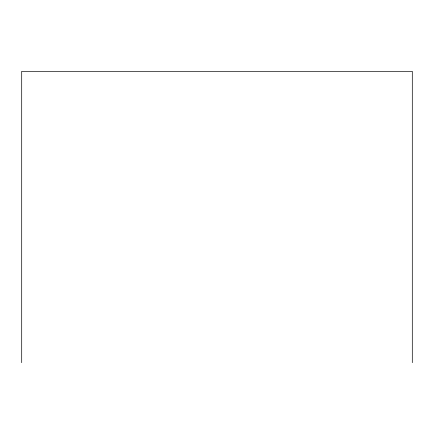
<?xml version="1.0" encoding="UTF-8"?>
<svg xmlns="http://www.w3.org/2000/svg" width="434" height="434" viewBox="0 0 434 434"><rect width="100%" height="100%" fill="white"/><g stroke="black" fill="none" stroke-linecap="round" stroke-linejoin="round"><path stroke-width="0.65" d="M412.3 362.672L412.3 71.328L21.7 71.328L21.7 362.672"/></g></svg>
